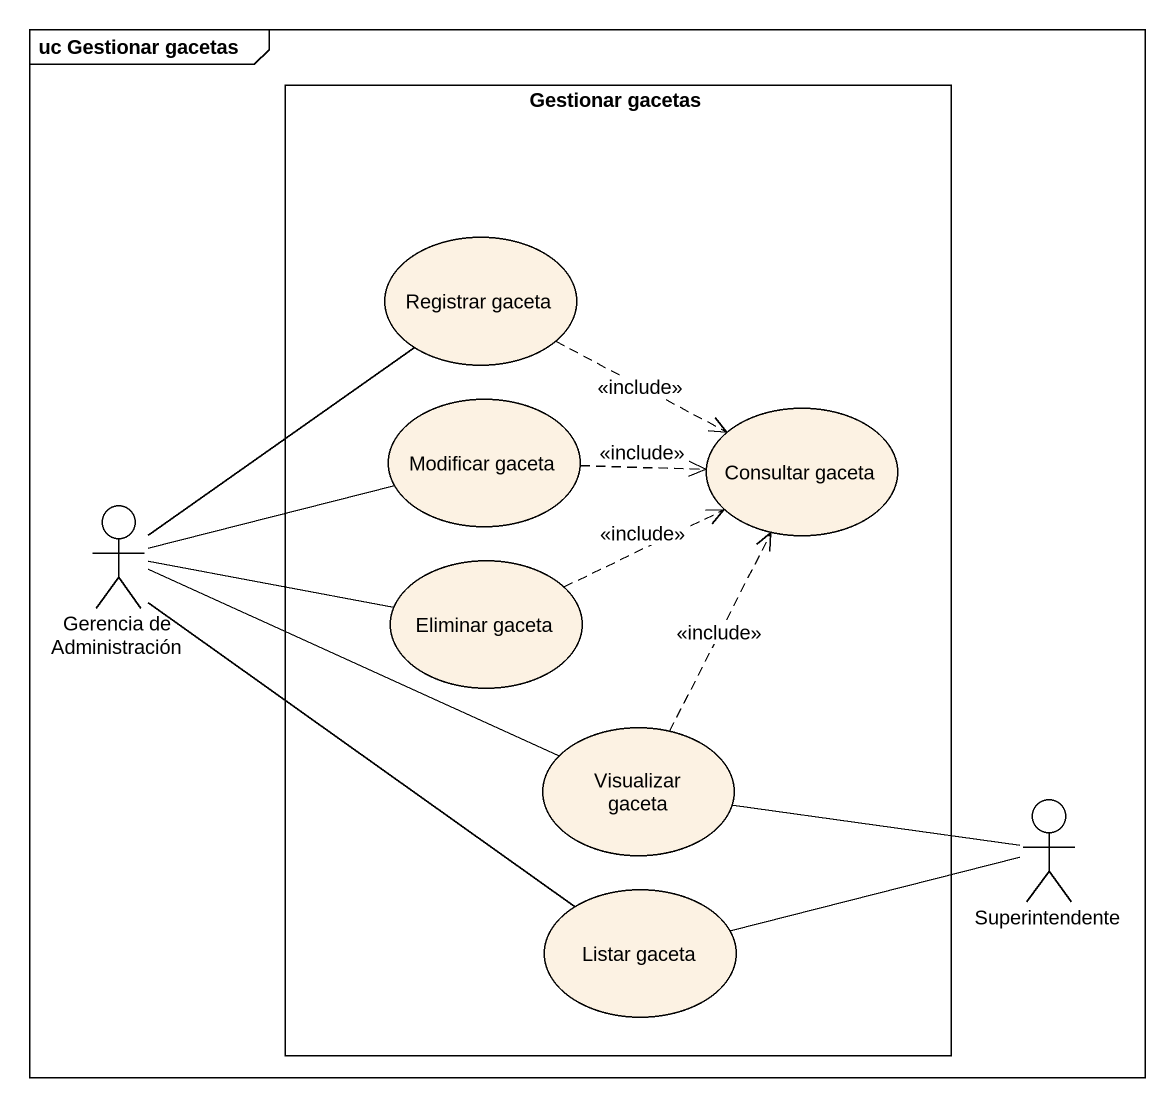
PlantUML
@startuml
mainframe uc Gestionar gacetas
rectangle "Gestionar gacetas" as Gestionar_gacetas {
  usecase "Registrar gaceta" as Registrar_gaceta
  usecase "Modificar gaceta" as Modificar_gaceta
  usecase "Consultar gaceta" as Consultar_gaceta
  usecase "Eliminar gaceta" as Eliminar_gaceta
  usecase "Visualizar gaceta" as Visualizar_gaceta
  usecase "Listar gaceta" as Listar_gaceta
}
actor "Gerencia de Administración" as Gerencia_de_Administración
actor Superintendente
Registrar_gaceta .right.> Consultar_gaceta : <<include>>
Modificar_gaceta .right.> Consultar_gaceta : <<include>>
Gerencia_de_Administración -up- Registrar_gaceta
Gerencia_de_Administración -right- Modificar_gaceta
Gerencia_de_Administración -right- Eliminar_gaceta
Gerencia_de_Administración -right- Visualizar_gaceta
Gerencia_de_Administración -- Listar_gaceta
Eliminar_gaceta .right.> Consultar_gaceta : <<include>>
Visualizar_gaceta .up.> Consultar_gaceta : <<include>>
Superintendente -left- Visualizar_gaceta
Superintendente -left- Listar_gaceta
@enduml
